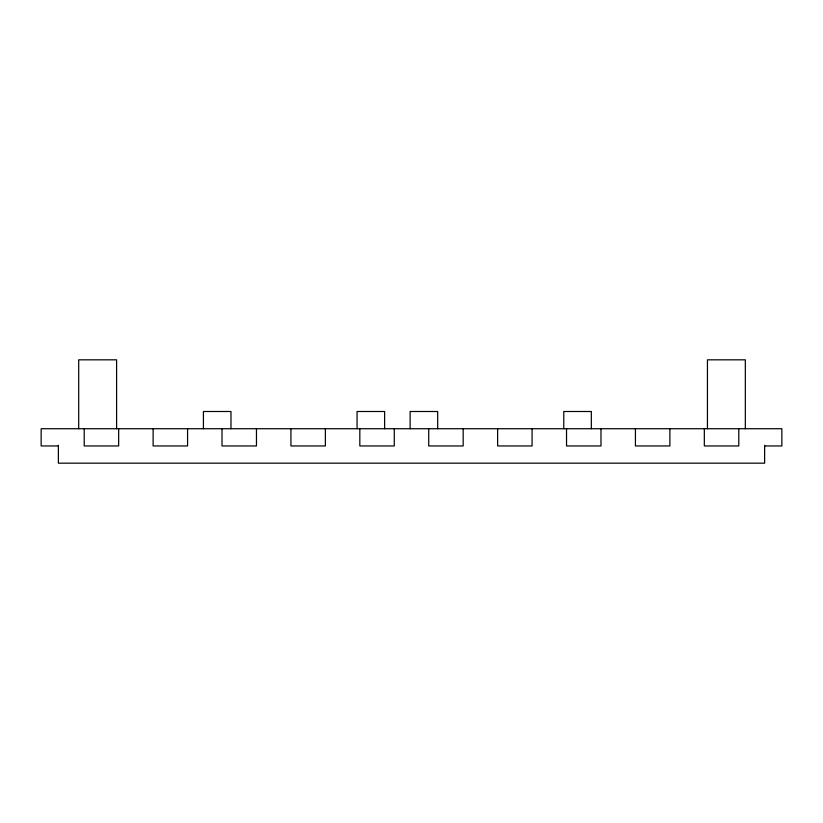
<?xml version="1.0" encoding="UTF-8"?>
<svg xmlns="http://www.w3.org/2000/svg" width="823" height="823" viewBox="0 0 823 823"><rect width="100%" height="100%" fill="white"/><g stroke="black" fill="none" stroke-linecap="round" stroke-linejoin="round"><path stroke-width="1.23" d="M58.371 445.953L41.15 445.953L41.15 428.721L781.85 428.721L781.85 445.953L764.629 445.953M764.629 445.315L764.629 463.174L58.371 463.174L58.371 445.315M745.329 428.721L745.329 359.826L707.441 359.826L707.441 428.721M738.787 428.721L738.787 445.953L704.334 445.953L704.334 428.721M669.881 428.721L669.881 445.953L635.428 445.953L635.428 428.721M600.985 428.721L600.985 445.953L566.533 445.953L566.533 428.721M591.336 428.721L591.336 411.5L563.776 411.5L563.776 428.721M532.08 428.721L532.08 445.953L497.627 445.953L497.627 428.721M463.174 428.721L463.174 445.953L428.721 445.953L428.721 428.721M437.682 428.721L437.682 411.5L410.121 411.5L410.121 428.721M394.279 428.721L394.279 445.953L359.826 445.953L359.826 428.721M384.629 428.721L384.629 411.5L357.069 411.5L357.069 428.721M325.373 428.721L325.373 445.953L290.92 445.953L290.92 428.721M256.467 428.721L256.467 445.953L222.015 445.953L222.015 428.721M230.975 428.721L230.975 411.5L203.415 411.5L203.415 428.721M187.572 428.721L187.572 445.953L153.119 445.953L153.119 428.721M118.666 428.721L118.666 445.953L84.213 445.953L84.213 428.721M116.599 428.721L116.599 359.826L78.699 359.826L78.699 428.721"/></g></svg>
